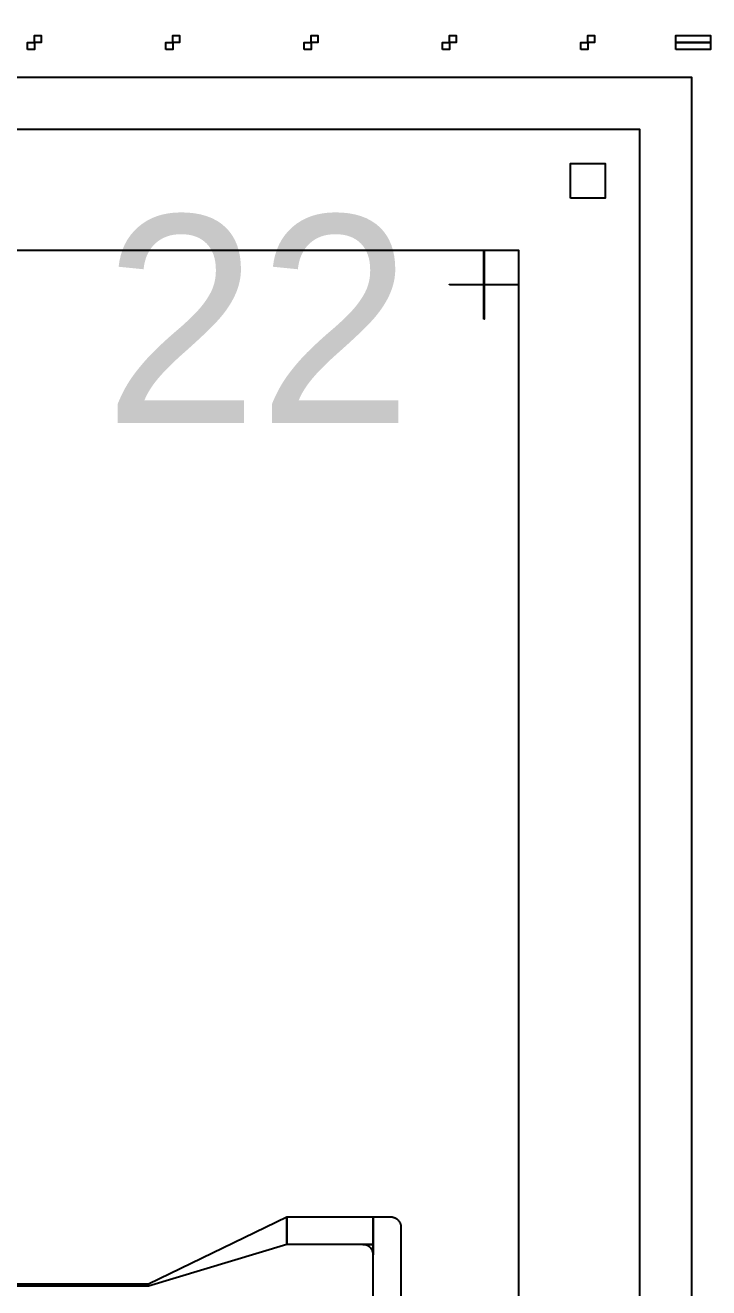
# Model space of a CAD drawing. Extents: x -50000 to 50000, y -50000 to 50000.
# Drawn here: x -23626 to -21650, y 25200 to 28850 of the extents above; entities that cross this region are included whole.
import ezdxf

# ---------------------------------------------------------------- set-up
doc = ezdxf.new("R2010")
doc.units = 0
for name, color, linetype in [('BUSMAIN', 4, 'CONTINUOUS'), ('FRAME', 14, 'CONTINUOUS'), ('MARKERS', 8, 'CONTINUOUS'), ('SECONDLAYER', 7, 'CONTINUOUS'), ('XOR', 5, 'CONTINUOUS'), ('XOR3', 15, 'CONTINUOUS')]:
    doc.layers.add(name, color=color, linetype=linetype)

# ---------------------------------------------------------------- blocks, each defined once
blk = doc.blocks.new('CHIP_QSEARCH')
at = {"layer": 'BUSMAIN'}
for points in [[(5430, 3505), (5430, 3511), (5830, 3705), (5830, 3625)], [(5830, 3625), (5830, 3705), (6080, 3705), (6080, 3625)], [(6080, 3595), (6079.836, 3598.136), (6079.344, 3601.237), (6078.532, 3604.271), (6077.406, 3607.202), (6075.981, 3610), (6074.271, 3612.634), (6072.294, 3615.074), (6070.074, 3617.294), (6067.634, 3619.271), (6065, 3620.981), (6062.202, 3622.406), (6059.271, 3623.532), (6056.237, 3624.344), (6053.136, 3624.836), (6050, 3625), (6080, 3625)], [(1570, 3505), (1570, 3511), (5430, 3511), (5430, 3505)]]:
    blk.add_lwpolyline(points, close=True, dxfattribs=at)
blk.add_lwpolyline([(6080, 3295), (6080, 3705), (6130, 3705), (6131.57, 3704.959), (6133.136, 3704.836), (6134.693, 3704.631), (6136.237, 3704.344), (6137.765, 3703.978), (6139.271, 3703.532), (6140.751, 3703.007), (6142.202, 3702.406), (6143.62, 3701.73), (6145, 3700.981), (6146.339, 3700.16), (6147.634, 3699.271), (6148.88, 3698.314), (6150.074, 3697.294), (6151.213, 3696.213), (6152.294, 3695.074), (6153.314, 3693.88), (6154.271, 3692.634), (6155.16, 3691.339), (6155.981, 3690), (6156.73, 3688.62), (6157.406, 3687.202), (6158.007, 3685.751), (6158.532, 3684.271), (6158.978, 3682.765), (6159.344, 3681.237), (6159.631, 3679.693), (6159.836, 3678.136), (6159.959, 3676.57), (6160, 3675), (6160, 3325)], dxfattribs=at)
at = {"layer": 'FRAME'}
for points in [[(0, 0), (0, 7000), (7000, 7000), (7000, 0)], [(500, 500), (500, 6500), (6500, 6500), (6500, 500)]]:
    blk.add_lwpolyline(points, close=True, dxfattribs=at)
at = {"layer": 'MARKERS'}
for points in [[(6399.5, 6400.5), (6399.5, 6500), (6400.5, 6500), (6400.5, 6400.5)], [(6300, 6399.5), (6300, 6400.5), (6500, 6400.5), (6500, 6399.5)], [(6399.5, 6300), (6399.5, 6399.5), (6400.5, 6399.5), (6400.5, 6300)]]:
    blk.add_lwpolyline(points, close=True, dxfattribs=at)
at = {"layer": 'SECONDLAYER'}
blk.add_lwpolyline([(6650, 6650), (6650, 6750), (6750, 6750), (6750, 6650)], close=True, dxfattribs=at)
at = {"layer": 'XOR3'}
blk.add_lwpolyline([(150, 150), (150, 6850), (6850, 6850), (6850, 150)], close=True, dxfattribs=at)
blk = doc.blocks.new('DICINGBORDER')
at = {"layer": 'XOR'}
for points in [[(5180, 7180), (5180, 7200), (5200, 7200), (5200, 7180)], [(5580, 7180), (5580, 7200), (5600, 7200), (5600, 7180)], [(5980, 7180), (5980, 7200), (6000, 7200), (6000, 7180)], [(6380, 7180), (6380, 7200), (6400, 7200), (6400, 7180)], [(6780, 7180), (6780, 7200), (6800, 7200), (6800, 7180)], [(7055, 7180), (7055, 7200), (7155, 7200), (7155, 7180)], [(5200, 0), (5200, 20), (5220, 20), (5220, 0)], [(5600, 0), (5600, 20), (5620, 20), (5620, 0)], [(6000, 0), (6000, 20), (6020, 20), (6020, 0)], [(6400, 0), (6400, 20), (6420, 20), (6420, 0)], [(6800, 0), (6800, 20), (6820, 20), (6820, 0)], [(7055, 0), (7055, 20), (7155, 20), (7155, 0)]]:
    blk.add_lwpolyline(points, close=True, dxfattribs=at)

msp = doc.modelspace()

# ---------------------------------------------------------------- linework, layer by layer
at = {"layer": 'FRAME'}
for radius in [50000, 49000]:
    msp.add_circle((0, 0), radius, dxfattribs=at)

# ---------------------------------------------------------------- block references
for name, p in [('DICINGBORDER', (-28800, 28800)), ('DICINGBORDER', (-28800, 21600)), ('CHIP_QSEARCH', (-28700, 21700))]:
    msp.add_blockref(name, p)

# ---------------------------------------------------------------- texts
at = {"layer": 'MARKERS'}
msp.add_text('22', height=600, dxfattribs=at).set_placement((-23400, 27700))

doc.saveas('drawing.dxf')
